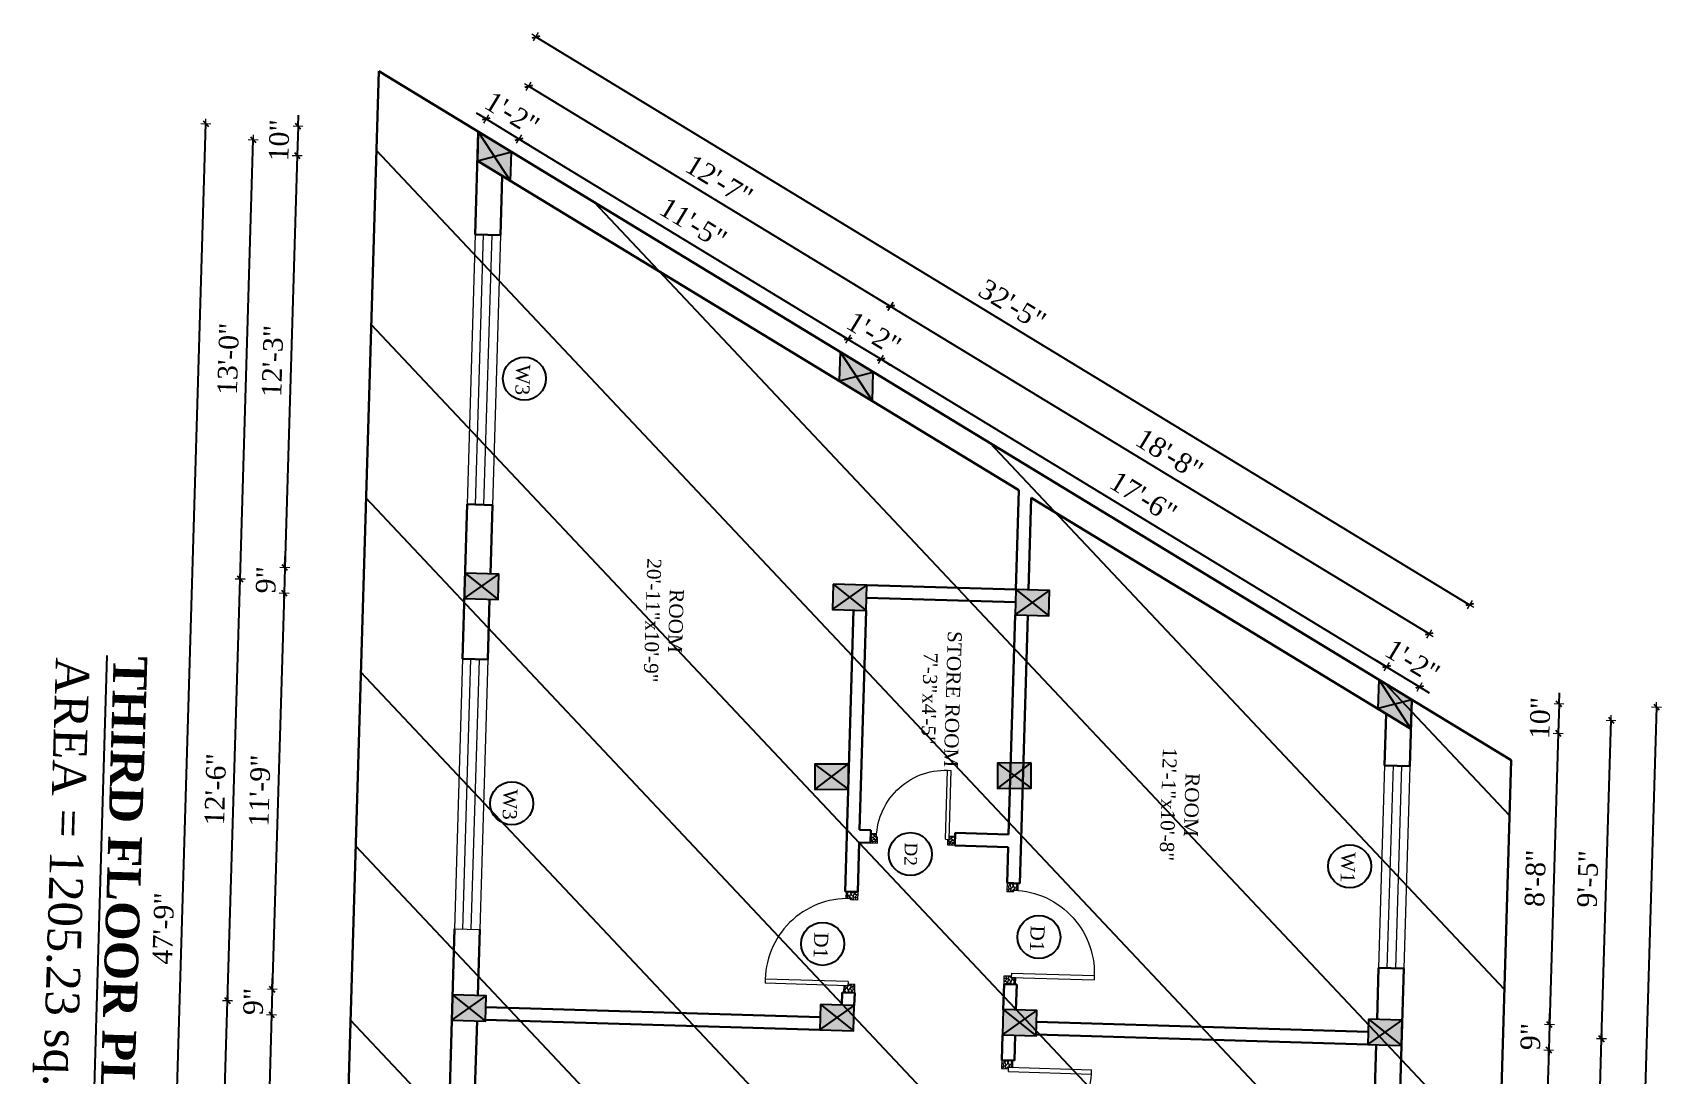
# Model space of a CAD drawing. Header units: inches. Extents: x 4069 to 291496, y -47643 to 12535.
# Drawn here: x 143015 to 143595, y -21756 to -21385 of the extents above; entities that cross this region are included whole.
import ezdxf

# ---------------------------------------------------------------- set-up
doc = ezdxf.new("R2010")
doc.units = ezdxf.units.IN
doc.header["$LTSCALE"] = 5
doc.header["$MEASUREMENT"] = 0
for name, color, linetype, lineweight in [('A-WALL', 7, 'Continuous', 9), ('Dimension', 7, 'Continuous', 18), ('DOOR', 62, 'Continuous', 0), ('Dw', 2, 'Continuous', 18)]:
    doc.layers.add(name, color=color, linetype=linetype, lineweight=lineweight)
doc.layers.add('dim line', color=7, linetype='Continuous', lineweight=15, true_color=0xfab2b2)
doc.layers.add('TEXT', color=6, linetype='Continuous')
doc.layers.add('WALL', color=7, linetype='Continuous')
doc.styles.add('ordinary', font='times.ttf')
doc.dimstyles.new('Copy of 96', dxfattribs={"dimtxt": 7, "dimasz": 4, "dimexe": 0.5, "dimexo": 0.5, "dimgap": 3, "dimtad": 1, "dimdec": 1, "dimzin": 11, "dimdsep": 46, "dimlunit": 4, "dimtxsty": 'ordinary', "dimblk": 'OBLIQUE', "dimcen": 0.09, "dimse1": 1, "dimse2": 1, "dimclrt": 6, "dimazin": 0, "dimtfac": 1, "dimtdec": 1, "dimtix": 1, "dimtmove": 2, "dimatfit": 3, "dimldrblk": 'leader', "dimfxl": 0.5, "dimfxlon": 1, "dimtolj": 1, "dimtzin": 0, "dimarcsym": 0})

# ---------------------------------------------------------------- blocks, each defined once
blk = doc.blocks.new('c2a')
at = {"color": 1, "ltscale": 5}
for p, q in [((18091.63, 4625.76), (18084.82, 4613.76)), ((18101.98, 4625.76), (18091.63, 4625.76)), ((18095.17, 4613.76), (18101.98, 4625.76)), ((18084.82, 4613.76), (18095.17, 4613.76))]:
    blk.add_line(p, q, dxfattribs=at)
blk = doc.blocks.new('C1a')
at = {"color": 1, "ltscale": 5}
for p, q in [((18657.75, 4625.76), (18648.75, 4625.76)), ((18648.75, 4625.76), (18648.82, 4613.76)), ((18657.82, 4613.76), (18657.75, 4625.76)), ((18648.82, 4613.76), (18657.82, 4613.76))]:
    blk.add_line(p, q, dxfattribs=at)
blk = doc.blocks.new('A$C27B36B59')
at = {"layer": 'DOOR'}
for p, q in [((0, 4), (0, 0)), ((2.5, 4), (0, 4)), ((0, 0), (3, 0)), ((2.5, 2.5), (2.5, 4)), ((3, 2.5), (2.5, 2.5)), ((3, 0), (3, 2.5))]:
    blk.add_line(p, q, dxfattribs=at)
for centre, radius, start, end in [((-1.4, -0.54), 4.75, 22.14107, 72.83803), ((1.34, 2.09), 1.64, 45.13802, 144.89476), ((2.21, 0.3), 2.49, 83.31492, 152.65798), ((0.13, 0.37), 2.05, 349.48753, 93.68048), ((1.96, -0.47), 2.01, 58.74475, 166.49498), ((-0.06, 0.32), 1.13, 343.54197, 86.94698), ((2.08, -0.4), 1.17, 38.28162, 160.15192)]:
    blk.add_arc(centre, radius, start, end, dxfattribs=at)
blk = doc.blocks.new('D2')
at = {"layer": 'DOOR'}
for p, q in [((74473.95, 24047.59), (74473.95, 24018.09)), ((74473.95, 24047.59), (74475.45, 24047.59)), ((74475.45, 24047.59), (74475.45, 24018.13))]:
    blk.add_line(p, q, dxfattribs=at)
blk.add_arc((74473.95, 24047.59), 29.5, 180, 272.9146, dxfattribs=at)
at = {"layer": 'DOOR', "xscale": -1, "rotation": 180}
blk.add_blockref('A$C27B36B59', (74441.95, 24050.09), dxfattribs=at)
at = {"layer": 'DOOR', "rotation": 180}
blk.add_blockref('A$C27B36B59', (74477.95, 24050.09), dxfattribs=at)
blk = doc.blocks.new('oblique')
at = {"color": 0, "lineweight": -2}
blk.add_line((0.25, 0.25), (-0.25, -0.25), dxfattribs=at)
at = {"layer": 'dim line', "lineweight": 9}
for p, q in [((-0.4375, 0), (0.4375, 0)), ((0, 0.4375), (0, -0.4375))]:
    blk.add_line(p, q, dxfattribs=at)
blk = doc.blocks.new('*D4370')
at = {"layer": 'A-WALL', "color": 0, "lineweight": -2, "ltscale": 50, "transparency": 16777216}
blk.add_line((143080.09, -21882.37), (143084.66, -21729.43), dxfattribs=at)
at = {"layer": 'Defpoints', "color": 0, "ltscale": 50, "transparency": 16777216}
for p in [(143084.66, -21729.43), (143164.55, -21731.82), (143159.98, -21884.75)]:
    blk.add_point(p, dxfattribs=at)
at = {"layer": 'A-WALL', "color": 0, "lineweight": -2, "ltscale": 50, "transparency": 16777216, "xscale": 4, "yscale": 4, "zscale": 4}
for p, rotation in [((143084.66, -21729.43), 88.28998542889812), ((143080.09, -21882.37), 268.2899854288981)]:
    blk.add_blockref('oblique', p, dxfattribs=dict(at, rotation=rotation))
at = {"layer": 'A-WALL', "color": 6, "ltscale": 50, "transparency": 16777216, "insert": (143075.81, -21805.7), "char_height": 7, "attachment_point": 5, "rotation": 88.28999, "style": 'ordinary'}
blk.add_mtext('\\A1;12\'-9"', dxfattribs=at)
blk = doc.blocks.new('_OBLIQUE')
at = {"color": 0, "linetype": 'ByBlock'}
blk.add_line((-0.5, -0.5), (0.5, 0.5), dxfattribs=at)
blk = doc.blocks.new('leader')
at = {"layer": 'Dimension'}
for p, q in [((0, -4.33), (0, 4.33)), ((-4.42, 0), (4.42, 0))]:
    blk.add_line(p, q, dxfattribs=at)
blk = doc.blocks.new('*D4371')
at = {"layer": 'A-WALL', "color": 0, "lineweight": -2, "ltscale": 50, "transparency": 16777216}
blk.add_line((143084.66, -21729.43), (143089.13, -21579.5), dxfattribs=at)
at = {"layer": 'Defpoints', "color": 0, "ltscale": 50, "transparency": 16777216}
for p in [(143089.13, -21579.5), (143169.02, -21581.89), (143164.55, -21731.82)]:
    blk.add_point(p, dxfattribs=at)
at = {"layer": 'A-WALL', "color": 0, "lineweight": -2, "ltscale": 50, "transparency": 16777216, "xscale": 4, "yscale": 4, "zscale": 4}
for p, rotation in [((143089.13, -21579.5), 88.28998542889812), ((143084.66, -21729.43), 268.2899854288981)]:
    blk.add_blockref('oblique', p, dxfattribs=dict(at, rotation=rotation))
at = {"layer": 'A-WALL', "color": 6, "ltscale": 50, "transparency": 16777216, "insert": (143080.34, -21654.27), "char_height": 7, "attachment_point": 5, "rotation": 88.28999, "style": 'ordinary'}
blk.add_mtext('\\A1;12\'-6"', dxfattribs=at)
blk = doc.blocks.new('*D4372')
at = {"layer": 'A-WALL', "color": 0, "lineweight": -2, "ltscale": 50, "transparency": 16777216}
blk.add_line((143089.13, -21579.5), (143093.8, -21423.25), dxfattribs=at)
at = {"layer": 'Defpoints', "color": 0, "ltscale": 50, "transparency": 16777216}
for p in [(143093.8, -21423.25), (143173.69, -21425.63), (143169.02, -21581.89)]:
    blk.add_point(p, dxfattribs=at)
at = {"layer": 'A-WALL', "color": 0, "lineweight": -2, "ltscale": 50, "transparency": 16777216, "xscale": 4, "yscale": 4, "zscale": 4}
for p, rotation in [((143093.8, -21423.25), 88.28998542889812), ((143089.13, -21579.5), 268.2899854288981)]:
    blk.add_blockref('oblique', p, dxfattribs=dict(at, rotation=rotation))
at = {"layer": 'A-WALL', "color": 6, "ltscale": 50, "transparency": 16777216, "insert": (143084.91, -21501.18), "char_height": 7, "attachment_point": 5, "rotation": 88.28999, "style": 'ordinary'}
blk.add_mtext('\\A1;13\'-0"', dxfattribs=at)
blk = doc.blocks.new('*D4373')
at = {"layer": 'A-WALL', "color": 0, "lineweight": -2, "ltscale": 50, "transparency": 16777216}
blk.add_line((143059.84, -21990.31), (143076.93, -21417.56), dxfattribs=at)
at = {"layer": 'Defpoints', "color": 0, "ltscale": 50, "transparency": 16777216}
for p in [(143076.93, -21417.56), (143173.84, -21420.46), (143156.74, -21993.2)]:
    blk.add_point(p, dxfattribs=at)
at = {"layer": 'A-WALL', "color": 0, "lineweight": -2, "ltscale": 50, "transparency": 16777216, "xscale": 4, "yscale": 4, "zscale": 4}
for p, rotation in [((143076.93, -21417.56), 88.28998542889812), ((143059.84, -21990.31), 268.2899854288981)]:
    blk.add_blockref('oblique', p, dxfattribs=dict(at, rotation=rotation))
at = {"layer": 'A-WALL', "color": 6, "ltscale": 50, "transparency": 16777216, "insert": (143061.82, -21703.74), "char_height": 7, "attachment_point": 5, "rotation": 88.28999, "style": 'ordinary'}
blk.add_mtext('\\A1;47\'-9"', dxfattribs=at)
blk = doc.blocks.new('*D4374')
at = {"layer": 'A-WALL', "color": 0, "lineweight": -2, "ltscale": 50, "transparency": 16777216}
for p, q in [((143176.62, -21415.89), (143173.2, -21413.82)), ((143176.62, -21415.89), (143188.41, -21423.06)), ((143188.41, -21423.06), (143191.83, -21425.14))]:
    blk.add_line(p, q, dxfattribs=at)
at = {"layer": 'Defpoints', "color": 0, "ltscale": 50, "transparency": 16777216}
for p in [(143173.84, -21420.46), (143188.41, -21423.06), (143185.64, -21427.63)]:
    blk.add_point(p, dxfattribs=at)
at = {"layer": 'A-WALL', "color": 0, "lineweight": -2, "ltscale": 50, "transparency": 16777216, "xscale": 4, "yscale": 4, "zscale": 4}
for p, rotation in [((143176.62, -21415.89), 328.701470922219), ((143188.41, -21423.06), 148.701470922219)]:
    blk.add_blockref('oblique', p, dxfattribs=dict(at, rotation=rotation))
at = {"layer": 'A-WALL', "color": 6, "ltscale": 50, "transparency": 16777216, "insert": (143185.89, -21413.92), "char_height": 7, "attachment_point": 5, "rotation": 328.70147, "style": 'ordinary'}
blk.add_mtext('\\A1;1\'-2"', dxfattribs=at)
blk = doc.blocks.new('*D4375')
at = {"layer": 'A-WALL', "color": 0, "lineweight": -2, "ltscale": 50, "transparency": 16777216}
blk.add_line((143188.41, -21423.06), (143305.34, -21494.15), dxfattribs=at)
at = {"layer": 'Defpoints', "color": 0, "ltscale": 50, "transparency": 16777216}
for p in [(143185.64, -21427.63), (143305.34, -21494.15), (143302.57, -21498.72)]:
    blk.add_point(p, dxfattribs=at)
at = {"layer": 'A-WALL', "color": 0, "lineweight": -2, "ltscale": 50, "transparency": 16777216, "xscale": 4, "yscale": 4, "zscale": 4}
for p, rotation in [((143188.41, -21423.06), 148.7014709238461), ((143305.34, -21494.15), 328.7014709238461)]:
    blk.add_blockref('oblique', p, dxfattribs=dict(at, rotation=rotation))
at = {"layer": 'A-WALL', "color": 6, "ltscale": 50, "transparency": 16777216, "insert": (143250.28, -21453), "char_height": 7, "attachment_point": 5, "rotation": 328.70147, "style": 'ordinary'}
blk.add_mtext('\\A1;11\'-5"', dxfattribs=at)
blk = doc.blocks.new('*D4376')
at = {"layer": 'A-WALL', "color": 0, "lineweight": -2, "ltscale": 50, "transparency": 16777216}
for p, q in [((143305.34, -21494.15), (143301.92, -21492.08)), ((143305.34, -21494.15), (143317.13, -21501.32)), ((143317.13, -21501.32), (143320.55, -21503.4))]:
    blk.add_line(p, q, dxfattribs=at)
at = {"layer": 'Defpoints', "color": 0, "ltscale": 50, "transparency": 16777216}
for p in [(143302.57, -21498.72), (143317.13, -21501.32), (143314.36, -21505.89)]:
    blk.add_point(p, dxfattribs=at)
at = {"layer": 'A-WALL', "color": 0, "lineweight": -2, "ltscale": 50, "transparency": 16777216, "xscale": 4, "yscale": 4, "zscale": 4}
for p, rotation in [((143305.34, -21494.15), 328.7014709238461), ((143317.13, -21501.32), 148.7014709238461)]:
    blk.add_blockref('oblique', p, dxfattribs=dict(at, rotation=rotation))
at = {"layer": 'A-WALL', "color": 6, "ltscale": 50, "transparency": 16777216, "insert": (143314.61, -21492.18), "char_height": 7, "attachment_point": 5, "rotation": 328.70147, "style": 'ordinary'}
blk.add_mtext('\\A1;1\'-2"', dxfattribs=at)
blk = doc.blocks.new('*D4377')
at = {"layer": 'A-WALL', "color": 0, "lineweight": -2, "ltscale": 50, "transparency": 16777216}
blk.add_line((143317.13, -21501.32), (143496.95, -21610.65), dxfattribs=at)
at = {"layer": 'Defpoints', "color": 0, "ltscale": 50, "transparency": 16777216}
for p in [(143314.36, -21505.89), (143496.95, -21610.65), (143494.17, -21615.21)]:
    blk.add_point(p, dxfattribs=at)
at = {"layer": 'A-WALL', "color": 0, "lineweight": -2, "ltscale": 50, "transparency": 16777216, "xscale": 4, "yscale": 4, "zscale": 4}
for p, rotation in [((143317.13, -21501.32), 148.7014709238461), ((143496.95, -21610.65), 328.7014709238461)]:
    blk.add_blockref('oblique', p, dxfattribs=dict(at, rotation=rotation))
at = {"layer": 'A-WALL', "color": 6, "ltscale": 50, "transparency": 16777216, "insert": (143410.45, -21550.37), "char_height": 7, "attachment_point": 5, "rotation": 328.70147, "style": 'ordinary'}
blk.add_mtext('\\A1;17\'-6"', dxfattribs=at)
blk = doc.blocks.new('*D4378')
at = {"layer": 'A-WALL', "color": 0, "lineweight": -2, "ltscale": 50, "transparency": 16777216}
for p, q in [((143496.95, -21610.65), (143493.53, -21608.57)), ((143496.95, -21610.65), (143508.74, -21617.82)), ((143508.74, -21617.82), (143512.16, -21619.89))]:
    blk.add_line(p, q, dxfattribs=at)
at = {"layer": 'Defpoints', "color": 0, "ltscale": 50, "transparency": 16777216}
for p in [(143494.17, -21615.21), (143508.74, -21617.82), (143505.97, -21622.38)]:
    blk.add_point(p, dxfattribs=at)
at = {"layer": 'A-WALL', "color": 0, "lineweight": -2, "ltscale": 50, "transparency": 16777216, "xscale": 4, "yscale": 4, "zscale": 4}
for p, rotation in [((143496.95, -21610.65), 328.7014709238461), ((143508.74, -21617.82), 148.7014709238461)]:
    blk.add_blockref('oblique', p, dxfattribs=dict(at, rotation=rotation))
at = {"layer": 'A-WALL', "color": 6, "ltscale": 50, "transparency": 16777216, "insert": (143506.22, -21608.68), "char_height": 7, "attachment_point": 5, "rotation": 328.70147, "style": 'ordinary'}
blk.add_mtext('\\A1;1\'-2"', dxfattribs=at)
blk = doc.blocks.new('*D4379')
at = {"layer": 'A-WALL', "color": 0, "lineweight": -2, "ltscale": 50, "transparency": 16777216}
blk.add_line((143512.1, -21599.01), (143320.49, -21482.52), dxfattribs=at)
at = {"layer": 'Defpoints', "color": 0, "ltscale": 50, "transparency": 16777216}
for p in [(143320.49, -21482.52), (143308.46, -21502.3), (143500.07, -21618.8)]:
    blk.add_point(p, dxfattribs=at)
at = {"layer": 'A-WALL', "color": 0, "lineweight": -2, "ltscale": 50, "transparency": 16777216, "xscale": 4, "yscale": 4, "zscale": 4}
for p, rotation in [((143320.49, -21482.52), 148.7014709222173), ((143512.1, -21599.01), 328.7014709222173)]:
    blk.add_blockref('oblique', p, dxfattribs=dict(at, rotation=rotation))
at = {"layer": 'A-WALL', "color": 6, "ltscale": 50, "transparency": 16777216, "insert": (143419.7, -21535.16), "char_height": 7, "attachment_point": 5, "rotation": 328.70147, "style": 'ordinary'}
blk.add_mtext('\\A1;18\'-8"', dxfattribs=at)
blk = doc.blocks.new('*D4380')
at = {"layer": 'A-WALL', "color": 0, "lineweight": -2, "ltscale": 50, "transparency": 16777216}
blk.add_line((143320.49, -21482.52), (143191.77, -21404.26), dxfattribs=at)
at = {"layer": 'Defpoints', "color": 0, "ltscale": 50, "transparency": 16777216}
for p in [(143191.77, -21404.26), (143179.74, -21424.04), (143308.46, -21502.3)]:
    blk.add_point(p, dxfattribs=at)
at = {"layer": 'A-WALL', "color": 0, "lineweight": -2, "ltscale": 50, "transparency": 16777216, "xscale": 4, "yscale": 4, "zscale": 4}
for p, rotation in [((143191.77, -21404.26), 148.7014709238461), ((143320.49, -21482.52), 328.7014709238461)]:
    blk.add_blockref('oblique', p, dxfattribs=dict(at, rotation=rotation))
at = {"layer": 'A-WALL', "color": 6, "ltscale": 50, "transparency": 16777216, "insert": (143259.54, -21437.78), "char_height": 7, "attachment_point": 5, "rotation": 328.70147, "style": 'ordinary'}
blk.add_mtext('\\A1;12\'-7"', dxfattribs=at)
blk = doc.blocks.new('*D4381')
at = {"layer": 'A-WALL', "color": 0, "lineweight": -2, "ltscale": 50, "transparency": 16777216}
blk.add_line((143194.38, -21386.68), (143526.5, -21588.6), dxfattribs=at)
at = {"layer": 'Defpoints', "color": 0, "ltscale": 50, "transparency": 16777216}
for p in [(143173.84, -21420.46), (143526.5, -21588.6), (143505.97, -21622.38)]:
    blk.add_point(p, dxfattribs=at)
at = {"layer": 'A-WALL', "color": 0, "lineweight": -2, "ltscale": 50, "transparency": 16777216, "xscale": 4, "yscale": 4, "zscale": 4}
for p, rotation in [((143194.38, -21386.68), 148.7014709222228), ((143526.5, -21588.6), 328.7014709222228)]:
    blk.add_blockref('oblique', p, dxfattribs=dict(at, rotation=rotation))
at = {"layer": 'A-WALL', "color": 6, "ltscale": 50, "transparency": 16777216, "insert": (143363.85, -21482.04), "char_height": 7, "attachment_point": 5, "rotation": 328.70147, "style": 'ordinary'}
blk.add_mtext('\\A1;32\'-5"', dxfattribs=at)
blk = doc.blocks.new('*D4382')
at = {"layer": 'A-WALL', "color": 0, "lineweight": -2, "ltscale": 50, "transparency": 16777216}
for p, q in [((143558.32, -21623.94), (143558.01, -21634.29)), ((143558.32, -21623.94), (143558.43, -21619.94)), ((143558.01, -21634.29), (143557.89, -21638.29))]:
    blk.add_line(p, q, dxfattribs=at)
at = {"layer": 'Defpoints', "color": 0, "ltscale": 50, "transparency": 16777216}
for p in [(143505.97, -21622.38), (143505.66, -21632.73), (143558.01, -21634.29)]:
    blk.add_point(p, dxfattribs=at)
at = {"layer": 'A-WALL', "color": 0, "lineweight": -2, "ltscale": 50, "transparency": 16777216, "xscale": 4, "yscale": 4, "zscale": 4}
for p, rotation in [((143558.32, -21623.94), 268.2899854278434), ((143558.01, -21634.29), 88.2899854278434)]:
    blk.add_blockref('oblique', p, dxfattribs=dict(at, rotation=rotation))
at = {"layer": 'A-WALL', "color": 6, "ltscale": 50, "transparency": 16777216, "insert": (143551.6, -21628.92), "char_height": 7, "attachment_point": 5, "rotation": 88.28999, "style": 'ordinary'}
blk.add_mtext('\\A1;10"', dxfattribs=at)
blk = doc.blocks.new('*D4383')
at = {"layer": 'A-WALL', "color": 0, "lineweight": -2, "ltscale": 50, "transparency": 16777216}
blk.add_line((143558.01, -21634.29), (143554.91, -21737.89), dxfattribs=at)
at = {"layer": 'Defpoints', "color": 0, "ltscale": 50, "transparency": 16777216}
for p in [(143505.66, -21632.73), (143502.56, -21736.33), (143554.91, -21737.89)]:
    blk.add_point(p, dxfattribs=at)
at = {"layer": 'A-WALL', "color": 0, "lineweight": -2, "ltscale": 50, "transparency": 16777216, "xscale": 4, "yscale": 4, "zscale": 4}
for p, rotation in [((143558.01, -21634.29), 88.28998542889815), ((143554.91, -21737.89), 268.2899854288981)]:
    blk.add_blockref('oblique', p, dxfattribs=dict(at, rotation=rotation))
at = {"layer": 'A-WALL', "color": 6, "ltscale": 50, "transparency": 16777216, "insert": (143549.9, -21685.89), "char_height": 7, "attachment_point": 5, "rotation": 88.28999, "style": 'ordinary'}
blk.add_mtext('\\A1;8\'-8"', dxfattribs=at)
blk = doc.blocks.new('*D4384')
at = {"layer": 'A-WALL', "color": 0, "lineweight": -2, "ltscale": 50, "transparency": 16777216}
for p, q in [((143554.91, -21737.89), (143555.03, -21733.89)), ((143554.91, -21737.89), (143554.64, -21746.89)), ((143554.64, -21746.89), (143554.53, -21750.89))]:
    blk.add_line(p, q, dxfattribs=at)
at = {"layer": 'Defpoints', "color": 0, "ltscale": 50, "transparency": 16777216}
for p in [(143502.56, -21736.33), (143502.3, -21745.33), (143554.64, -21746.89)]:
    blk.add_point(p, dxfattribs=at)
at = {"layer": 'A-WALL', "color": 0, "lineweight": -2, "ltscale": 50, "transparency": 16777216, "xscale": 4, "yscale": 4, "zscale": 4}
for p, rotation in [((143554.91, -21737.89), 268.2899854288981), ((143554.64, -21746.89), 88.28998542889815)]:
    blk.add_blockref('oblique', p, dxfattribs=dict(at, rotation=rotation))
at = {"layer": 'A-WALL', "color": 6, "ltscale": 50, "transparency": 16777216, "insert": (143548.21, -21742.19), "char_height": 7, "attachment_point": 5, "rotation": 88.28999, "style": 'ordinary'}
blk.add_mtext('\\A1;9"', dxfattribs=at)
blk = doc.blocks.new('*D4385')
at = {"layer": 'A-WALL', "color": 0, "lineweight": -2, "ltscale": 50, "transparency": 16777216}
blk.add_line((143554.64, -21746.89), (143550.02, -21901.82), dxfattribs=at)
at = {"layer": 'Defpoints', "color": 0, "ltscale": 50, "transparency": 16777216}
for p in [(143502.3, -21745.33), (143497.67, -21900.26), (143550.02, -21901.82)]:
    blk.add_point(p, dxfattribs=at)
at = {"layer": 'A-WALL', "color": 0, "lineweight": -2, "ltscale": 50, "transparency": 16777216, "xscale": 4, "yscale": 4, "zscale": 4}
for p, rotation in [((143554.64, -21746.89), 88.28998542889815), ((143550.02, -21901.82), 268.2899854288981)]:
    blk.add_blockref('oblique', p, dxfattribs=dict(at, rotation=rotation))
at = {"layer": 'A-WALL', "color": 6, "ltscale": 50, "transparency": 16777216, "insert": (143545.84, -21824.16), "char_height": 7, "attachment_point": 5, "rotation": 88.28999, "style": 'ordinary'}
blk.add_mtext('\\A1;12\'-11"', dxfattribs=at)
blk = doc.blocks.new('*D4390')
at = {"layer": 'A-WALL', "color": 0, "lineweight": -2, "ltscale": 50, "transparency": 16777216}
blk.add_line((143568.55, -21906.87), (143573.45, -21742.95), dxfattribs=at)
at = {"layer": 'Defpoints', "color": 0, "ltscale": 50, "transparency": 16777216}
for p in [(143502.43, -21740.83), (143573.45, -21742.95), (143497.54, -21904.75)]:
    blk.add_point(p, dxfattribs=at)
at = {"layer": 'A-WALL', "color": 0, "lineweight": -2, "ltscale": 50, "transparency": 16777216, "xscale": 4, "yscale": 4, "zscale": 4}
for p, rotation in [((143573.45, -21742.95), 88.28998542889812), ((143568.55, -21906.87), 268.2899854288981)]:
    blk.add_blockref('oblique', p, dxfattribs=dict(at, rotation=rotation))
at = {"layer": 'A-WALL', "color": 6, "ltscale": 50, "transparency": 16777216, "insert": (143564.44, -21824.72), "char_height": 7, "attachment_point": 5, "rotation": 88.28999, "style": 'ordinary'}
blk.add_mtext('\\A1;13\'-8"', dxfattribs=at)
blk = doc.blocks.new('*D4391')
at = {"layer": 'A-WALL', "color": 0, "lineweight": -2, "ltscale": 50, "transparency": 16777216}
blk.add_line((143573.45, -21742.95), (143576.83, -21629.67), dxfattribs=at)
at = {"layer": 'Defpoints', "color": 0, "ltscale": 50, "transparency": 16777216}
for p in [(143505.81, -21627.55), (143576.83, -21629.67), (143502.43, -21740.83)]:
    blk.add_point(p, dxfattribs=at)
at = {"layer": 'A-WALL', "color": 0, "lineweight": -2, "ltscale": 50, "transparency": 16777216, "xscale": 4, "yscale": 4, "zscale": 4}
for p, rotation in [((143576.83, -21629.67), 88.28998542889812), ((143573.45, -21742.95), 268.2899854288981)]:
    blk.add_blockref('oblique', p, dxfattribs=dict(at, rotation=rotation))
at = {"layer": 'A-WALL', "color": 6, "ltscale": 50, "transparency": 16777216, "insert": (143568.57, -21686.11), "char_height": 7, "attachment_point": 5, "rotation": 88.28999, "style": 'ordinary'}
blk.add_mtext('\\A1;9\'-5"', dxfattribs=at)
blk = doc.blocks.new('*D4392')
at = {"layer": 'A-WALL', "color": 0, "lineweight": -2, "ltscale": 50, "transparency": 16777216}
blk.add_line((143592.99, -21624.98), (143581.68, -22003.81), dxfattribs=at)
at = {"layer": 'Defpoints', "color": 0, "ltscale": 50, "transparency": 16777216}
for p in [(143505.97, -21622.38), (143494.66, -22001.21), (143581.68, -22003.81)]:
    blk.add_point(p, dxfattribs=at)
at = {"layer": 'A-WALL', "color": 0, "lineweight": -2, "ltscale": 50, "transparency": 16777216, "xscale": 4, "yscale": 4, "zscale": 4}
for p, rotation in [((143592.99, -21624.98), 88.28998542889815), ((143581.68, -22003.81), 268.2899854288981)]:
    blk.add_blockref('oblique', p, dxfattribs=dict(at, rotation=rotation))
at = {"layer": 'A-WALL', "color": 6, "ltscale": 50, "transparency": 16777216, "insert": (143580.77, -21814.2), "char_height": 7, "attachment_point": 5, "rotation": 88.28999, "style": 'ordinary'}
blk.add_mtext('\\A1;31\'-7"', dxfattribs=at)
blk = doc.blocks.new('*D4393')
at = {"layer": 'A-WALL', "color": 0, "lineweight": -2, "ltscale": 50, "transparency": 16777216}
for p, q in [((143109.75, -21418.54), (143109.86, -21414.55)), ((143109.75, -21418.54), (143109.44, -21428.89)), ((143109.44, -21428.89), (143109.32, -21432.89))]:
    blk.add_line(p, q, dxfattribs=at)
at = {"layer": 'Defpoints', "color": 0, "ltscale": 50, "transparency": 16777216}
for p in [(143173.84, -21420.46), (143109.44, -21428.89), (143173.53, -21430.8)]:
    blk.add_point(p, dxfattribs=at)
at = {"layer": 'A-WALL', "color": 0, "lineweight": -2, "ltscale": 50, "transparency": 16777216, "xscale": 4, "yscale": 4, "zscale": 4}
for p, rotation in [((143109.75, -21418.54), 268.2899854288981), ((143109.44, -21428.89), 88.28998542889812)]:
    blk.add_blockref('oblique', p, dxfattribs=dict(at, rotation=rotation))
at = {"layer": 'A-WALL', "color": 6, "ltscale": 50, "transparency": 16777216, "insert": (143103.03, -21423.52), "char_height": 7, "attachment_point": 5, "rotation": 88.28999, "style": 'ordinary'}
blk.add_mtext('\\A1;10"', dxfattribs=at)
blk = doc.blocks.new('*D4394')
at = {"layer": 'A-WALL', "color": 0, "lineweight": -2, "ltscale": 50, "transparency": 16777216}
blk.add_line((143109.44, -21428.89), (143105.06, -21575.47), dxfattribs=at)
at = {"layer": 'Defpoints', "color": 0, "ltscale": 50, "transparency": 16777216}
for p in [(143173.53, -21430.8), (143105.06, -21575.47), (143169.16, -21577.39)]:
    blk.add_point(p, dxfattribs=at)
at = {"layer": 'A-WALL', "color": 0, "lineweight": -2, "ltscale": 50, "transparency": 16777216, "xscale": 4, "yscale": 4, "zscale": 4}
for p, rotation in [((143109.44, -21428.89), 88.28998542889815), ((143105.06, -21575.47), 268.2899854288981)]:
    blk.add_blockref('oblique', p, dxfattribs=dict(at, rotation=rotation))
at = {"layer": 'A-WALL', "color": 6, "ltscale": 50, "transparency": 16777216, "insert": (143100.69, -21501.99), "char_height": 7, "attachment_point": 5, "rotation": 88.28999, "style": 'ordinary'}
blk.add_mtext('\\A1;12\'-3"', dxfattribs=at)
blk = doc.blocks.new('*D4395')
at = {"layer": 'A-WALL', "color": 0, "lineweight": -2, "ltscale": 50, "transparency": 16777216}
for p, q in [((143105.06, -21575.47), (143105.18, -21571.48)), ((143105.06, -21575.47), (143104.79, -21584.47)), ((143104.79, -21584.47), (143104.67, -21588.47))]:
    blk.add_line(p, q, dxfattribs=at)
at = {"layer": 'Defpoints', "color": 0, "ltscale": 50, "transparency": 16777216}
for p in [(143169.16, -21577.39), (143104.79, -21584.47), (143168.89, -21586.38)]:
    blk.add_point(p, dxfattribs=at)
at = {"layer": 'A-WALL', "color": 0, "lineweight": -2, "ltscale": 50, "transparency": 16777216, "xscale": 4, "yscale": 4, "zscale": 4}
for p, rotation in [((143105.06, -21575.47), 268.2899854288981), ((143104.79, -21584.47), 88.28998542889812)]:
    blk.add_blockref('oblique', p, dxfattribs=dict(at, rotation=rotation))
at = {"layer": 'A-WALL', "color": 6, "ltscale": 50, "transparency": 16777216, "insert": (143098.36, -21579.78), "char_height": 7, "attachment_point": 5, "rotation": 88.28999, "style": 'ordinary'}
blk.add_mtext('\\A1;9"', dxfattribs=at)
blk = doc.blocks.new('*D4396')
at = {"layer": 'A-WALL', "color": 0, "lineweight": -2, "ltscale": 50, "transparency": 16777216}
blk.add_line((143104.79, -21584.47), (143100.58, -21725.41), dxfattribs=at)
at = {"layer": 'Defpoints', "color": 0, "ltscale": 50, "transparency": 16777216}
for p in [(143168.89, -21586.38), (143100.58, -21725.41), (143164.68, -21727.32)]:
    blk.add_point(p, dxfattribs=at)
at = {"layer": 'A-WALL', "color": 0, "lineweight": -2, "ltscale": 50, "transparency": 16777216, "xscale": 4, "yscale": 4, "zscale": 4}
for p, rotation in [((143104.79, -21584.47), 88.28998542889815), ((143100.58, -21725.41), 268.2899854288981)]:
    blk.add_blockref('oblique', p, dxfattribs=dict(at, rotation=rotation))
at = {"layer": 'A-WALL', "color": 6, "ltscale": 50, "transparency": 16777216, "insert": (143096.12, -21654.74), "char_height": 7, "attachment_point": 5, "rotation": 88.28999, "style": 'ordinary'}
blk.add_mtext('\\A1;11\'-9"', dxfattribs=at)
blk = doc.blocks.new('*D4397')
at = {"layer": 'A-WALL', "color": 0, "lineweight": -2, "ltscale": 50, "transparency": 16777216}
for p, q in [((143100.58, -21725.41), (143100.7, -21721.41)), ((143100.58, -21725.41), (143100.32, -21734.4)), ((143100.32, -21734.4), (143100.2, -21738.4))]:
    blk.add_line(p, q, dxfattribs=at)
at = {"layer": 'Defpoints', "color": 0, "ltscale": 50, "transparency": 16777216}
for p in [(143164.68, -21727.32), (143100.32, -21734.4), (143164.41, -21736.32)]:
    blk.add_point(p, dxfattribs=at)
at = {"layer": 'A-WALL', "color": 0, "lineweight": -2, "ltscale": 50, "transparency": 16777216, "xscale": 4, "yscale": 4, "zscale": 4}
for p, rotation in [((143100.58, -21725.41), 268.2899854288981), ((143100.32, -21734.4), 88.28998542889812)]:
    blk.add_blockref('oblique', p, dxfattribs=dict(at, rotation=rotation))
at = {"layer": 'A-WALL', "color": 6, "ltscale": 50, "transparency": 16777216, "insert": (143093.88, -21729.71), "char_height": 7, "attachment_point": 5, "rotation": 88.28999, "style": 'ordinary'}
blk.add_mtext('\\A1;9"', dxfattribs=at)
blk = doc.blocks.new('*D4398')
at = {"layer": 'A-WALL', "color": 0, "lineweight": -2, "ltscale": 50, "transparency": 16777216}
blk.add_line((143100.32, -21734.4), (143096.02, -21878.34), dxfattribs=at)
at = {"layer": 'Defpoints', "color": 0, "ltscale": 50, "transparency": 16777216}
for p in [(143164.41, -21736.32), (143096.02, -21878.34), (143160.12, -21880.25)]:
    blk.add_point(p, dxfattribs=at)
at = {"layer": 'A-WALL', "color": 0, "lineweight": -2, "ltscale": 50, "transparency": 16777216, "xscale": 4, "yscale": 4, "zscale": 4}
for p, rotation in [((143100.32, -21734.4), 88.28998542889815), ((143096.02, -21878.34), 268.2899854288981)]:
    blk.add_blockref('oblique', p, dxfattribs=dict(at, rotation=rotation))
at = {"layer": 'A-WALL', "color": 6, "ltscale": 50, "transparency": 16777216, "insert": (143091.61, -21806.18), "char_height": 7, "attachment_point": 5, "rotation": 88.28999, "style": 'ordinary'}
blk.add_mtext('\\A1;12\'-0"', dxfattribs=at)

msp = doc.modelspace()

# ---------------------------------------------------------------- hatches: boundary and pattern name
at = {"layer": 'WALL', "linetype": 'ByBlock', "ltscale": 5, "true_color": 0xf8991e}
h = msp.add_hatch(dxfattribs=at)
h.set_pattern_fill('ANSI31', color=30, scale=350, angle=268.28998543)
h.set_pattern_definition([(313.29, (146642.496, -15066.644), (31.8453, 29.99899), [])])
h.paths.add_polyline_path([(143138.46977, -21398.95166), (143541.3401, -21643.88649), (143530.64367, -22002.17484), (143120.75431, -21992.35)])
h = msp.add_hatch(color=30, dxfattribs=at)
h.dxf.hatch_style = 1
h.paths.add_polyline_path([(143179.58499, -21429.21507), (143173.53491, -21430.80318), (143185.32623, -21437.972)])
h.paths.add_polyline_path([(143179.58499, -21429.21507), (143185.32623, -21437.972), (143185.63508, -21427.62695)])
h.paths.add_polyline_path([(143185.63508, -21427.62695), (143173.84375, -21420.45813), (143179.58499, -21429.21507)])
h.paths.add_polyline_path([(143179.58499, -21429.21507), (143173.84375, -21420.45813), (143173.53491, -21430.80318)])
h = msp.add_hatch(color=30, dxfattribs=at)
h.dxf.hatch_style = 1
h.paths.add_polyline_path([(143308.30697, -21507.47473), (143302.25689, -21509.06284), (143314.04822, -21516.23167)])
h.paths.add_polyline_path([(143308.30697, -21507.47473), (143314.04822, -21516.23167), (143314.35706, -21505.88662)])
h.paths.add_polyline_path([(143314.35706, -21505.88662), (143302.56573, -21498.71779), (143308.30697, -21507.47473)])
h.paths.add_polyline_path([(143308.30697, -21507.47473), (143302.56573, -21498.71779), (143302.25689, -21509.06284)])
h = msp.add_hatch(color=30, dxfattribs=at)
h.dxf.hatch_style = 1
h.paths.add_polyline_path([(143175.02177, -21582.06517), (143169.15872, -21577.38813), (143168.89016, -21586.38412)])
h.paths.add_polyline_path([(143168.89016, -21586.38412), (143180.88481, -21586.74221), (143175.02177, -21582.06517)])
h.paths.add_polyline_path([(143175.02177, -21582.06517), (143180.88481, -21586.74221), (143181.15338, -21577.74622)])
h.paths.add_polyline_path([(143181.15338, -21577.74622), (143169.15872, -21577.38813), (143175.02177, -21582.06517)])
h = msp.add_hatch(color=30, dxfattribs=at)
h.dxf.hatch_style = 1
h.paths.add_polyline_path([(143305.96343, -21585.97433), (143300.10038, -21581.29729), (143299.83182, -21590.29328)])
h.paths.add_polyline_path([(143299.83182, -21590.29328), (143311.82647, -21590.65137), (143305.96343, -21585.97433)])
h.paths.add_polyline_path([(143305.96343, -21585.97433), (143311.82647, -21590.65137), (143312.09504, -21581.65538)])
h.paths.add_polyline_path([(143312.09504, -21581.65538), (143300.10038, -21581.29729), (143305.96343, -21585.97433)])
h = msp.add_hatch(color=30, dxfattribs=at)
h.dxf.hatch_style = 1
h.paths.add_polyline_path([(143370.93448, -21587.91399), (143365.07144, -21583.23695), (143364.80287, -21592.23294)])
h.paths.add_polyline_path([(143364.80287, -21592.23294), (143376.79752, -21592.59104), (143370.93448, -21587.91399)])
h.paths.add_polyline_path([(143370.93448, -21587.91399), (143376.79752, -21592.59104), (143377.06609, -21583.59504)])
h.paths.add_polyline_path([(143377.06609, -21583.59504), (143365.07144, -21583.23695), (143370.93448, -21587.91399)])
h = msp.add_hatch(color=30, dxfattribs=at)
h.dxf.hatch_style = 1
h.paths.add_polyline_path([(143499.91603, -21623.96813), (143493.86595, -21625.55624), (143505.65727, -21632.72506)])
h.paths.add_polyline_path([(143499.91603, -21623.96813), (143505.65727, -21632.72506), (143505.96612, -21622.38001)])
h.paths.add_polyline_path([(143505.96612, -21622.38001), (143494.17479, -21615.21119), (143499.91603, -21623.96813)])
h.paths.add_polyline_path([(143499.91603, -21623.96813), (143494.17479, -21615.21119), (143493.86595, -21625.55624)])
h = msp.add_hatch(color=30, dxfattribs=at)
h.dxf.hatch_style = 1
h.paths.add_polyline_path([(143293.5645, -21654.31676), (143299.5645, -21649.77978), (143293.5645, -21645.31659)])
h.paths.add_polyline_path([(143293.5645, -21654.31676), (143305.5645, -21654.24296), (143299.5645, -21649.77978)])
h.paths.add_polyline_path([(143305.5645, -21654.24296), (143305.5645, -21645.24279), (143299.5645, -21649.77978)])
h.paths.add_polyline_path([(143299.5645, -21649.77978), (143305.5645, -21645.24279), (143293.5645, -21645.31659)])
h = msp.add_hatch(color=30, dxfattribs=at)
h.dxf.hatch_style = 1
h.paths.add_polyline_path([(143358.5645, -21653.91698), (143364.5645, -21649.37999), (143358.5645, -21644.91681)])
h.paths.add_polyline_path([(143358.5645, -21653.91698), (143370.5645, -21653.84317), (143364.5645, -21649.37999)])
h.paths.add_polyline_path([(143370.5645, -21653.84317), (143370.5645, -21644.843), (143364.5645, -21649.37999)])
h.paths.add_polyline_path([(143364.5645, -21649.37999), (143370.5645, -21644.843), (143358.5645, -21644.91681)])
h = msp.add_hatch(color=30, dxfattribs=at)
h.dxf.hatch_style = 1
h.paths.add_polyline_path([(143170.54562, -21731.99837), (143164.68258, -21727.32132), (143164.41401, -21736.31732)])
h.paths.add_polyline_path([(143164.41401, -21736.31732), (143176.40867, -21736.67541), (143170.54562, -21731.99837)])
h.paths.add_polyline_path([(143170.54562, -21731.99837), (143176.40867, -21736.67541), (143176.67724, -21727.67942)])
h.paths.add_polyline_path([(143176.67724, -21727.67942), (143164.68258, -21727.32132), (143170.54562, -21731.99837)])
h = msp.add_hatch(color=30, dxfattribs=at)
h.dxf.hatch_style = 1
h.paths.add_polyline_path([(143301.50022, -21735.47418), (143295.63718, -21730.79714), (143295.36861, -21739.79313)])
h.paths.add_polyline_path([(143295.36861, -21739.79313), (143307.36327, -21740.15122), (143301.50022, -21735.47418)])
h.paths.add_polyline_path([(143301.50022, -21735.47418), (143307.36327, -21740.15122), (143307.63183, -21731.15523)])
h.paths.add_polyline_path([(143307.63183, -21731.15523), (143295.63718, -21730.79714), (143301.50022, -21735.47418)])
h = msp.add_hatch(color=30, dxfattribs=at)
h.dxf.hatch_style = 1
h.paths.add_polyline_path([(143366.47769, -21737.19883), (143360.61465, -21732.52178), (143360.34608, -21741.51778)])
h.paths.add_polyline_path([(143360.34608, -21741.51778), (143372.34074, -21741.87587), (143366.47769, -21737.19883)])
h.paths.add_polyline_path([(143366.47769, -21737.19883), (143372.34074, -21741.87587), (143372.60931, -21732.87988)])
h.paths.add_polyline_path([(143372.60931, -21732.87988), (143360.61465, -21732.52178), (143366.47769, -21737.19883)])
h = msp.add_hatch(color=30, dxfattribs=at)
h.dxf.hatch_style = 1
h.paths.add_polyline_path([(143496.43264, -21740.64811), (143490.56959, -21735.97107), (143490.30103, -21744.96706)])
h.paths.add_polyline_path([(143490.30103, -21744.96706), (143502.29568, -21745.32515), (143496.43264, -21740.64811)])
h.paths.add_polyline_path([(143496.43264, -21740.64811), (143502.29568, -21745.32515), (143502.56425, -21736.32916)])
h.paths.add_polyline_path([(143502.56425, -21736.32916), (143490.56959, -21735.97107), (143496.43264, -21740.64811)])

# ---------------------------------------------------------------- linework, layer by layer
at = {"color": 1, "ltscale": 5}
for p, q in [((143173.84375, -21420.45813), (143185.32623, -21437.972)), ((143173.53491, -21430.80318), (143185.63508, -21427.62695)), ((143302.56573, -21498.71779), (143314.04822, -21516.23167)), ((143302.25689, -21509.06284), (143314.35706, -21505.88662)), ((143168.89016, -21586.38412), (143181.15338, -21577.74622)), ((143169.15872, -21577.38813), (143180.88481, -21586.74221)), ((143299.83182, -21590.29328), (143312.09504, -21581.65538)), ((143300.10038, -21581.29729), (143311.82647, -21590.65137)), ((143364.80287, -21592.23294), (143377.06609, -21583.59504)), ((143365.07144, -21583.23695), (143376.79752, -21592.59104)), ((143494.17479, -21615.21119), (143505.65727, -21632.72506)), ((143505.96612, -21622.38001), (143493.86595, -21625.55624)), ((143293.5645, -21654.31676), (143305.5645, -21645.24279)), ((143305.5645, -21654.24296), (143293.5645, -21645.31659)), ((143358.5645, -21653.91698), (143370.5645, -21644.843)), ((143358.5645, -21644.91681), (143370.5645, -21653.84317)), ((143164.41401, -21736.31732), (143176.67724, -21727.67942)), ((143164.68258, -21727.32132), (143176.40867, -21736.67541)), ((143295.36861, -21739.79313), (143307.63183, -21731.15523)), ((143295.63718, -21730.79714), (143307.36327, -21740.15122)), ((143360.34608, -21741.51778), (143372.60931, -21732.87988)), ((143360.61465, -21732.52178), (143372.34074, -21741.87587)), ((143490.30103, -21744.96706), (143502.56425, -21736.32916)), ((143490.56959, -21735.97107), (143502.29568, -21745.32515))]:
    msp.add_line(p, q, dxfattribs=at)
at = {"layer": 'A-WALL', "lineweight": 30}
for p, q in [((143138.46977, -21398.95166), (143120.75431, -21992.35)), ((143138.46977, -21398.95166), (143541.3401, -21643.88649)), ((143173.84375, -21420.45813), (143172.75456, -21456.94187)), ((143173.53491, -21430.80318), (143314.04822, -21516.23167)), ((143182.3784, -21436.1798), (143181.75055, -21457.21044)), ((143172.75456, -21456.94187), (143181.75055, -21457.21044)), ((143314.04822, -21516.23167), (143366.12658, -21547.89398)), ((143365.07144, -21583.23695), (143366.12658, -21547.89398)), ((143169.88982, -21552.89912), (143168.24857, -21607.87463)), ((143169.88982, -21552.89912), (143178.88582, -21553.16769)), ((143178.88582, -21553.16769), (143178.15472, -21577.65669)), ((143369.56943, -21583.37124), (143370.54832, -21550.58228)), ((143370.54832, -21550.58228), (143505.65727, -21632.72506)), ((143312.09504, -21581.65538), (143365.07144, -21583.23695)), ((143177.88615, -21586.65269), (143177.24456, -21608.1432)), ((143311.96076, -21586.15338), (143364.93715, -21587.73495)), ((143304.3424, -21690.53899), (143307.32848, -21590.51709)), ((143309.49689, -21668.68307), (143311.82647, -21590.65137)), ((143364.80287, -21592.23294), (143362.47329, -21670.26464)), ((143369.30086, -21592.36723), (143366.45549, -21687.67611)), ((143168.24857, -21607.87463), (143177.24456, -21608.1432)), ((143505.26128, -21645.98912), (143505.96612, -21622.38001)), ((143496.26529, -21645.72055), (143496.81378, -21627.34844)), ((143496.26529, -21645.72055), (143505.26128, -21645.98912)), ((143532.46397, -21941.20197), (143541.3401, -21643.88649)), ((143309.49689, -21668.68307), (143313.49511, -21668.80243)), ((143313.36083, -21673.30043), (143313.49511, -21668.80243)), ((143343.34747, -21674.19566), (143343.48175, -21669.69766)), ((143343.48175, -21669.69766), (143362.47329, -21670.26464)), ((143308.84039, -21690.67327), (143309.36261, -21673.18106)), ((143309.36261, -21673.18106), (143313.36083, -21673.30043)), ((143343.34747, -21674.19566), (143362.33901, -21674.76263)), ((143362.33901, -21674.76263), (143361.95749, -21687.54182)), ((143361.95749, -21687.54182), (143366.45549, -21687.67611)), ((143308.84039, -21690.67327), (143304.3424, -21690.53899)), ((143165.38384, -21703.83187), (143163.68291, -21760.80649)), ((143174.37983, -21704.10044), (143173.67857, -21727.58989)), ((143493.56826, -21736.06059), (143494.11674, -21717.68849)), ((143494.11674, -21717.68849), (143503.11274, -21717.95705)), ((143501.41537, -21774.81201), (143503.11274, -21717.95705)), ((143303.13384, -21731.02095), (143303.26812, -21726.52295)), ((143307.76612, -21726.65724), (143303.26812, -21726.52295)), ((143307.63183, -21731.15523), (143307.76612, -21726.65724)), ((143360.88322, -21723.52579), (143360.61465, -21732.52178)), ((143360.88322, -21723.52579), (143365.38122, -21723.66008)), ((143365.38122, -21723.66008), (143365.11265, -21732.65607)), ((143295.50289, -21735.29514), (143176.55589, -21731.74406)), ((143173.41, -21736.58588), (143172.6789, -21761.07506)), ((143295.36861, -21739.79313), (143176.42161, -21736.24206)), ((143490.43531, -21740.46906), (143372.48786, -21736.94783)), ((143360.34608, -21741.51778), (143360.07751, -21750.51377)), ((143364.84408, -21741.65206), (143364.57551, -21750.64805)), ((143490.30103, -21744.96706), (143372.35358, -21741.44583)), ((143492.41938, -21774.54345), (143493.29969, -21745.05658)), ((143360.07751, -21750.51377), (143364.57551, -21750.64805))]:
    msp.add_line(p, q, dxfattribs=at)
at = {"layer": 'A-WALL', "color": 1, "ltscale": 5}
for p, q in [((143309.36261, -21673.18106), (143313.36083, -21673.30043)), ((143307.63183, -21731.15523), (143307.76612, -21726.65724))]:
    msp.add_line(p, q, dxfattribs=at)
at = {"layer": 'Dw', "color": 3}
for p, q in [((143172.75456, -21456.94187), (143169.88982, -21552.89912)), ((143172.88849, -21552.98864), (143175.75322, -21457.0314)), ((143175.88715, -21553.07817), (143178.75188, -21457.12092)), ((143181.75055, -21457.21044), (143178.88582, -21553.16769)), ((143168.24857, -21607.87463), (143165.38384, -21703.83187)), ((143168.3825, -21703.9214), (143171.24724, -21607.96415)), ((143171.38117, -21704.01092), (143174.2459, -21608.05367)), ((143177.24456, -21608.1432), (143174.37983, -21704.10044)), ((143496.26529, -21645.72055), (143494.11674, -21717.68849)), ((143499.26396, -21645.81007), (143497.11541, -21717.77801)), ((143502.26262, -21645.8996), (143500.11407, -21717.86753)), ((143505.26128, -21645.98912), (143503.11274, -21717.95705)), ((143165.38384, -21703.83187), (143174.37983, -21704.10044))]:
    msp.add_line(p, q, dxfattribs=at)
at = {"layer": 'TEXT'}
for centre in [(143190.25625, -21508.23408), (143185.7479, -21659.24594), (143327.55608, -21677.26652), (143483.83985, -21681.61548), (143373.30827, -21706.77365), (143296.36256, -21709.19371)]:
    msp.add_circle(centre, 7.64038, dxfattribs=at)
at = {"layer": 'WALL', "color": 2, "linetype": 'ByBlock', "ltscale": 5}
for points in [[(143173.84375, -21420.45813), (143173.53491, -21430.80318), (143185.32623, -21437.972), (143185.63508, -21427.62695)], [(143302.56573, -21498.71779), (143302.25689, -21509.06284), (143314.04822, -21516.23167), (143314.35706, -21505.88662)], [(143169.15872, -21577.38813), (143168.89016, -21586.38412), (143180.88481, -21586.74221), (143181.15338, -21577.74622)], [(143300.10038, -21581.29729), (143299.83182, -21590.29328), (143311.82647, -21590.65137), (143312.09504, -21581.65538)], [(143365.07144, -21583.23695), (143364.80287, -21592.23294), (143376.79752, -21592.59104), (143377.06609, -21583.59504)], [(143494.17479, -21615.21119), (143493.86595, -21625.55624), (143505.65727, -21632.72506), (143505.96612, -21622.38001)], [(143305.5645, -21645.24279), (143293.5645, -21645.31659), (143293.5645, -21654.31676), (143305.5645, -21654.24296)], [(143370.5645, -21644.843), (143358.5645, -21644.91681), (143358.5645, -21653.91698), (143370.5645, -21653.84317)], [(143164.68258, -21727.32132), (143164.41401, -21736.31732), (143176.40867, -21736.67541), (143176.67724, -21727.67942)], [(143295.63718, -21730.79714), (143295.36861, -21739.79313), (143307.36327, -21740.15122), (143307.63183, -21731.15523)], [(143360.61465, -21732.52178), (143360.34608, -21741.51778), (143372.34074, -21741.87587), (143372.60931, -21732.87988)], [(143490.56959, -21735.97107), (143490.30103, -21744.96706), (143502.29568, -21745.32515), (143502.56425, -21736.32916)]]:
    msp.add_lwpolyline(points, close=True, dxfattribs=at)

# ---------------------------------------------------------------- block references
for name, p, rotation in [('c2a', (139101.80753, -3206.01384), 268.2899854279543), ('c2a', (139230.52951, -3284.2735), 268.2899854279543), ('c2a', (139422.13857, -3400.7669), 268.2899854279543), ('C1a', (138679.80533, -2996.49755), 270), ('C1a', (138744.80533, -2996.09776), 270)]:
    msp.add_blockref(name, p, dxfattribs=dict(at, rotation=rotation))
at = {"layer": 'WALL', "color": 2, "linetype": 'ByBlock', "xscale": -0.8332999999984168, "yscale": 0.8333000000002357, "zscale": 0.8333, "rotation": 178.2899854279543}
msp.add_blockref('D2', (81906.55036, 209.82108), dxfattribs=at)
at = {"layer": 'WALL', "color": 2, "linetype": 'ByBlock', "xscale": -1, "rotation": 88.28998542795433}
msp.add_blockref('D2', (169622.75377, 52003.57982), dxfattribs=at)
at = {"layer": 'WALL', "color": 2, "linetype": 'ByBlock'}
for p, rotation in [((121490.88179, 53435.80351), 268.2899854279543), ((165176.96184, -96912.97452), 88.28998542795433)]:
    msp.add_blockref('D2', p, dxfattribs=dict(at, rotation=rotation))

# ---------------------------------------------------------------- texts
at = {"layer": 'TEXT', "style": 'ordinary'}
for s, height, rotation, p in [('W3', 5, 268.29037351, (143187.34368, -21503.11189)), ('W3', 5, 268.29037351, (143182.83534, -21654.12375)), ('D2', 4.5, 268.29037351, (143325.60847, -21673.07878)), ('W1', 5, 268.29037351, (143480.92728, -21676.49329)), ('D1', 5, 268.28959735, (143293.42215, -21705.0061)), ('D1', 5, 268.28959735, (143370.36786, -21702.58604))]:
    msp.add_text(s, height=height, rotation=rotation, dxfattribs=at).set_placement(p)
at = {"layer": 'TEXT', "char_height": 5, "attachment_point": 8, "rotation": 268.28959735, "style": 'ordinary'}
for s, insert in [('ROOM\\P20\'-11"x10\'-9"', (143233.27689, -21594.08793)), ('STORE ROOM\\P7\'-3"x4\'-5"', (143331.79068, -21621.88687)), ('ROOM\\P12\'-1"x10\'-8"', (143416.74793, -21659.4746))]:
    msp.add_mtext_dynamic_manual_height_columns(s, width=101.5687276, gutter_width=1720.71691, heights=[0], dxfattribs=dict(at, insert=insert))
at = {"layer": 'TEXT', "char_height": 12, "width": 219.8150831, "attachment_point": 8, "rotation": 268.28959735, "style": 'ordinary'}
for s, insert in [('{\\fTimes New Roman|b1|i0|c0|p18;\\LTHIRD FLOOR PLAN}', (143041.26078, -21697.81039)), ('AREA = 1205.23 sq. ft.', (143017.1378, -21693.50385))]:
    msp.add_mtext(s, dxfattribs=dict(at, insert=insert))

# ---------------------------------------------------------------- dimensions: what is measured, and where the dimension line sits
at = {"layer": 'A-WALL', "ltscale": 50}
for p1, p2, distance, picture, middle in [((143173.84375, -21420.45813), (143505.96612, -21622.38001), 39.52759, '*D4381', (143363.8476, -21482.03803)), ((143173.84375, -21420.45813), (143185.63508, -21427.62695), 5.34192, '*D4374', (143185.89126, -21413.92395)), ((143500.07045, -21618.7956), (143308.4614, -21502.30221), -23.15088, '*D4379', (143419.70094, -21535.1613)), ((143505.96612, -21622.38001), (143505.65727, -21632.72506), 52.37244, '*D4382', (143551.60317, -21628.91961))]:
    dim = msp.add_aligned_dim(p1=p1, p2=p2, distance=distance, dimstyle='Copy of 96', override={"dimdec": 0, "dimblk": 'oblique', "dimtdec": 0, "dimarcsym": 1}, dxfattribs=at)
    dim.commit()
    dim.dimension.update_dxf_attribs({"geometry": picture, "text_midpoint": middle})
for base, p1, p2, angle, picture, middle in [((143191.76623, -21404.26076), (143308.4614, -21502.30221), (143179.73941, -21424.04254), 328.70147092, '*D4380', (143259.54066, -21437.77615)), ((143076.93421, -21417.56497), (143156.74488, -21993.20295), (143173.84375, -21420.45813), 268.28998543, '*D4373', (143061.81704, -21703.7413)), ((143109.43662, -21428.88957), (143173.84375, -21420.45813), (143173.53491, -21430.80318), 268.28998543, '*D4393', (143103.0334, -21423.52127)), ((143093.79741, -21423.24554), (143169.02444, -21581.88612), (143173.68933, -21425.63065), 268.28998543, '*D4372', (143084.90733, -21501.1775)), ((143305.34085, -21494.15327), (143185.63508, -21427.62695), (143302.56573, -21498.71779), 148.70147092, '*D4375', (143250.28371, -21453.00203)), ((143105.06043, -21575.47452), (143173.53491, -21430.80318), (143169.15872, -21577.38813), 268.28998543, '*D4394', (143100.69089, -21501.98627)), ((143317.13217, -21501.3221), (143302.56573, -21498.71779), (143314.35706, -21505.88662), 148.70147092, '*D4376', (143314.61324, -21492.18361)), ((143496.9499, -21610.64667), (143314.35706, -21505.88662), (143494.17479, -21615.21119), 148.70147092, '*D4377', (143410.45448, -21550.36994)), ((143104.79187, -21584.47051), (143169.15872, -21577.38813), (143168.89016, -21586.38412), 268.28998543, '*D4395', (143098.35842, -21579.77644)), ((143089.13252, -21579.50101), (143164.5483, -21731.81932), (143169.02444, -21581.88612), 268.28998543, '*D4371', (143080.33681, -21654.27183)), ((143100.58429, -21725.40772), (143168.89016, -21586.38412), (143164.68258, -21727.32132), 268.28998543, '*D4396', (143096.12035, -21654.74304)), ((143508.74123, -21617.81549), (143494.17479, -21615.21119), (143505.96612, -21622.38001), 148.70147092, '*D4378', (143506.2223, -21608.67701)), ((143581.68345, -22003.80936), (143505.96612, -21622.38001), (143494.6564, -22001.21123), 268.28998543, '*D4392', (143580.77058, -21814.19767)), ((143576.82883, -21629.6727), (143502.42997, -21740.82716), (143505.8117, -21627.55254), 268.28998543, '*D4391', (143568.57023, -21686.11394)), ((143554.91337, -21737.892), (143505.65727, -21632.72506), (143502.56425, -21736.32916), 88.28998543, '*D4383', (143549.90224, -21685.89418)), ((143100.31572, -21734.40371), (143164.68258, -21727.32132), (143164.41401, -21736.31732), 268.28998543, '*D4397', (143093.88228, -21729.70964)), ((143084.65638, -21729.43421), (143159.98263, -21884.75118), (143164.5483, -21731.81932), 268.28998543, '*D4370', (143075.80582, -21805.70406)), ((143096.01863, -21878.33958), (143164.41401, -21736.31732), (143160.11691, -21880.25319), 268.28998543, '*D4398', (143091.60953, -21806.17587)), ((143554.6448, -21746.888), (143502.56425, -21736.32916), (143502.29568, -21745.32515), 88.28998543, '*D4384', (143548.21135, -21742.19392)), ((143573.4471, -21742.94732), (143497.53605, -21904.75412), (143502.42997, -21740.82716), 268.28998543, '*D4390', (143564.4425, -21824.71503)), ((143550.01945, -21901.81897), (143502.29568, -21745.32515), (143497.67033, -21900.25612), 88.28998543, '*D4385', (143545.83502, -21824.15952))]:
    dim = msp.add_linear_dim(base=base, p1=p1, p2=p2, angle=angle, dimstyle='Copy of 96', override={"dimdec": 0, "dimblk": 'oblique', "dimtdec": 0, "dimarcsym": 1}, dxfattribs=at)
    dim.commit()
    dim.dimension.update_dxf_attribs({"geometry": picture, "text_midpoint": middle})

doc.saveas('drawing.dxf')
